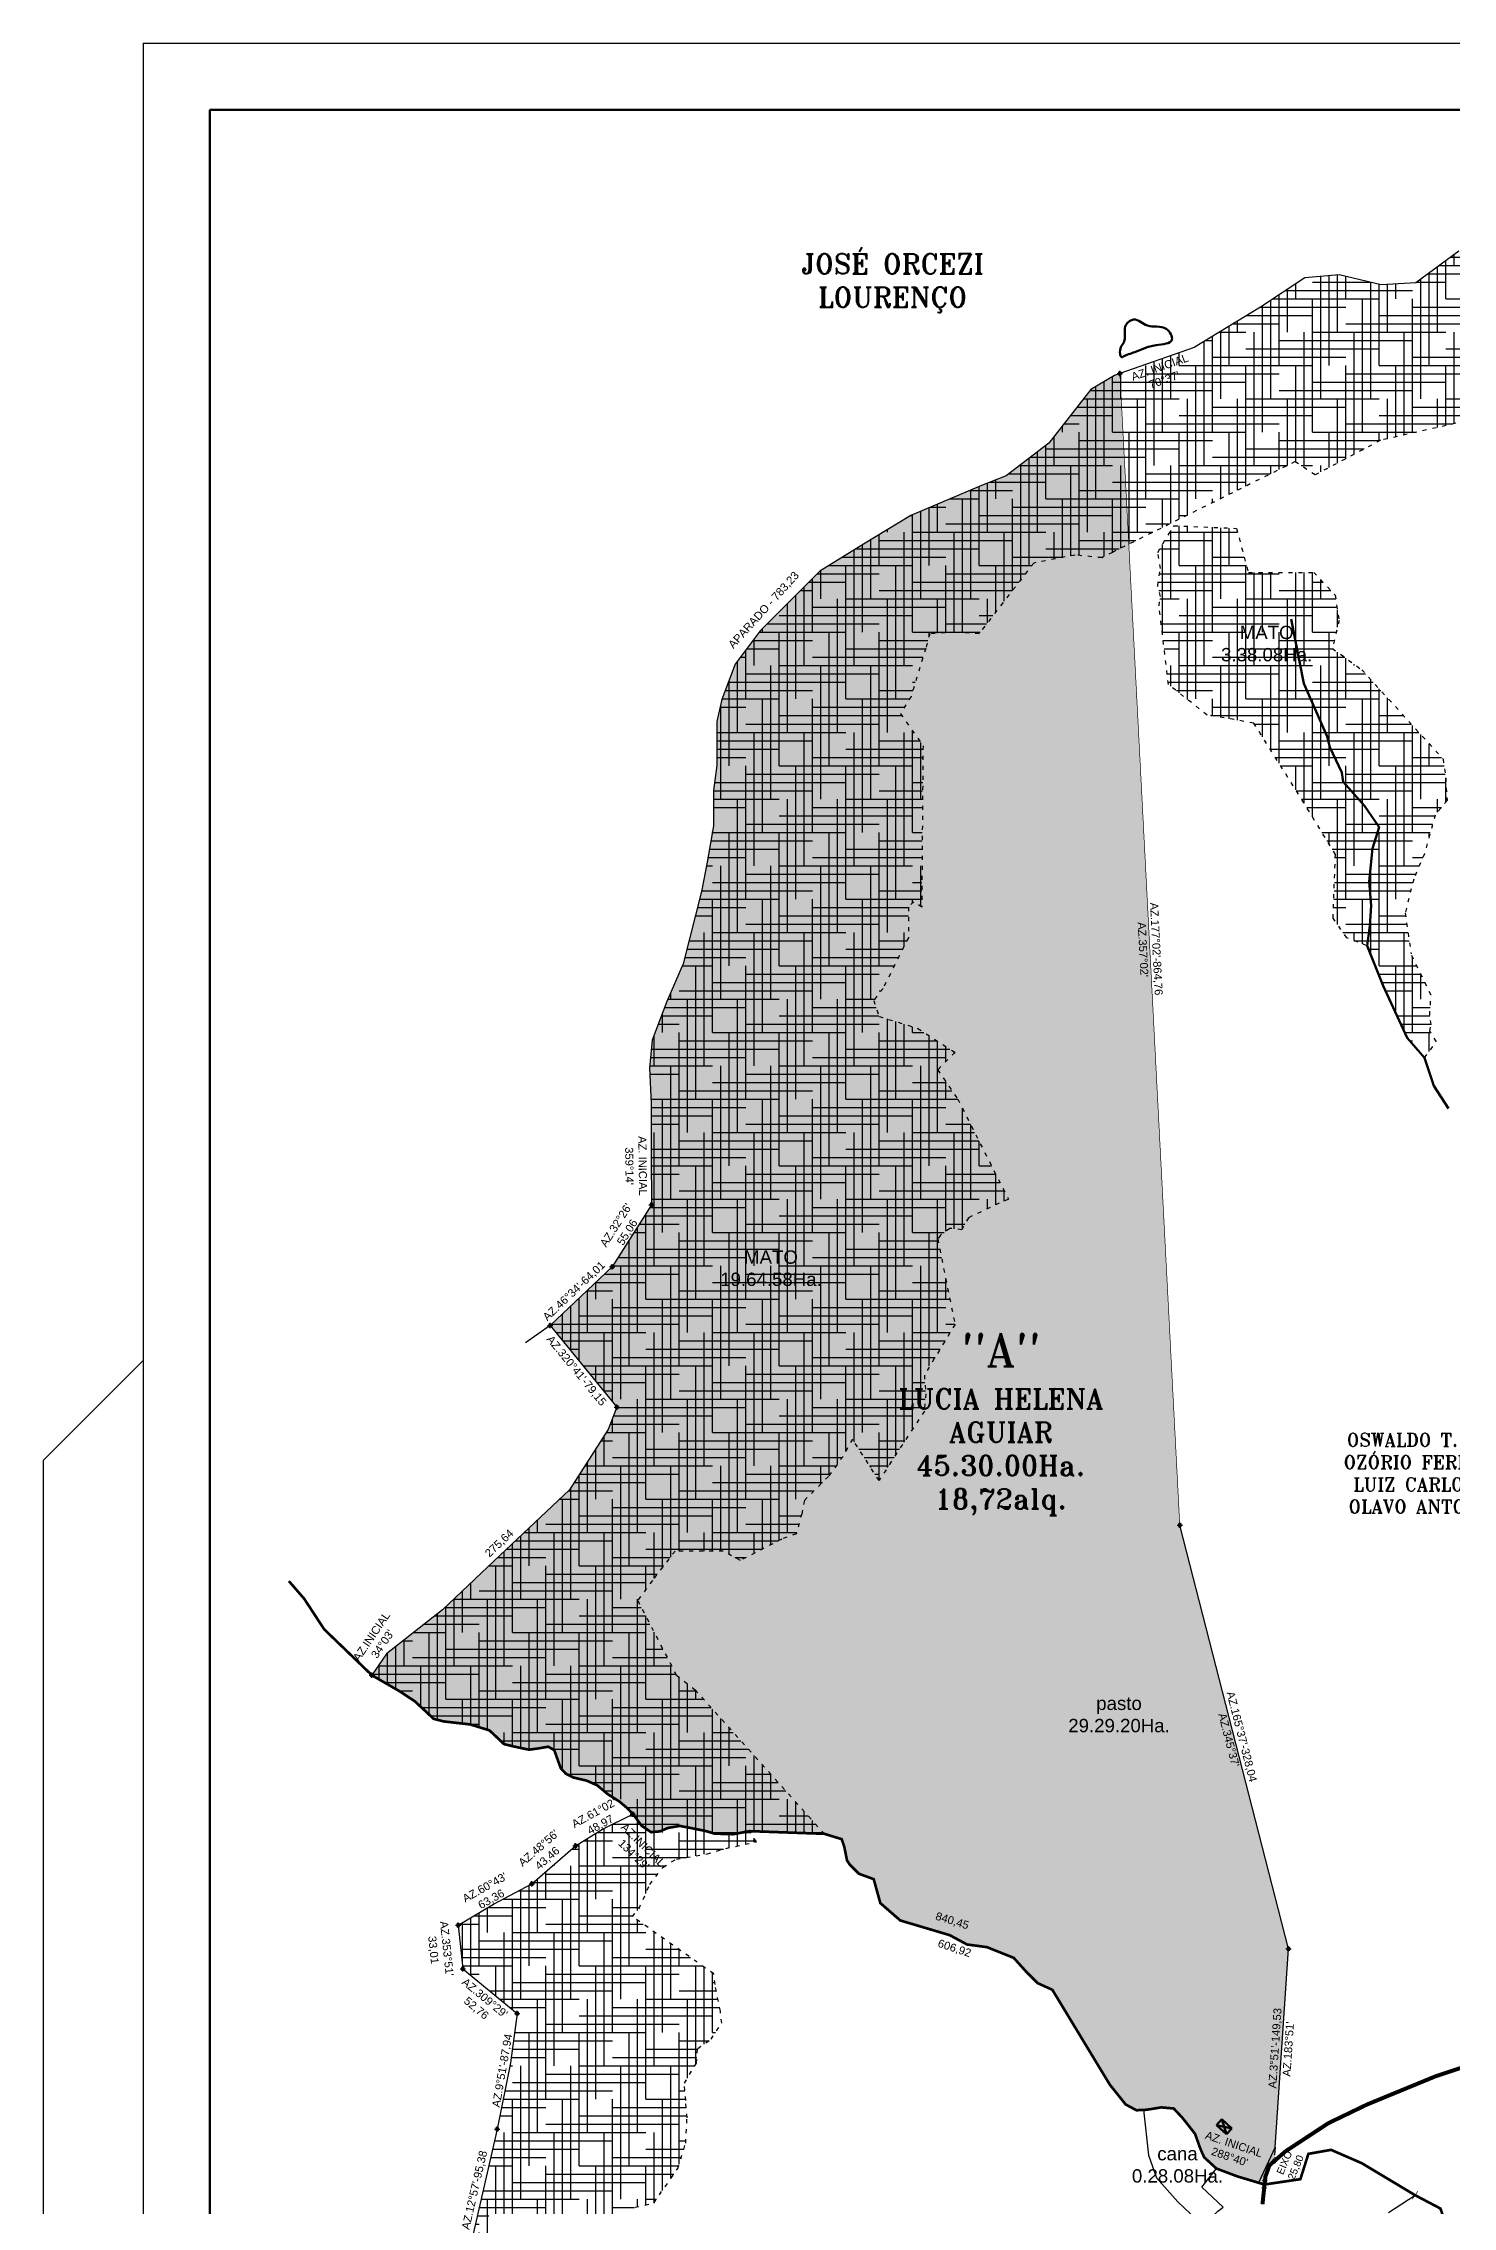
# Model space of a CAD drawing. Header units: metres. Extents: x 268648 to 272057, y 7696704 to 7699242.
# Drawn here: x 268648 to 269705, y 7697619 to 7699242 of the extents above; entities that cross this region are included whole.
import ezdxf

# ---------------------------------------------------------------- set-up
doc = ezdxf.new("R2010")
doc.units = ezdxf.units.M
doc.header["$MEASUREMENT"] = 0
doc.header["$PDMODE"] = 98
doc.header["$PDSIZE"] = 2
doc.linetypes.add('ACAD_ISO03W100', pattern=[30, 12, -18])
doc.linetypes.add('ACAD_ISO06W100', pattern=[36, 24, -3, 0, -3, 0, -3, 0, -3])
for name, color, linetype in [('divi', 7, 'Continuous'), ('ESTRDA', 41, 'Continuous'), ('mato', 3, 'Continuous'), ('PRENCHIMENTO', 254, 'Continuous')]:
    doc.layers.add(name, color=color, linetype=linetype)
doc.layers.add('pena 02', color=1, linetype='Continuous', lineweight=25)
doc.layers.add('pena 04', color=5, linetype='Continuous', lineweight=50)
doc.styles.get("Standard").update_dxf_attribs({"font": 'romant.shx'})
doc.styles.add('style1', font='ARIAL.TTF')
doc.linetypes.add('CERCA', pattern='A,12.7,-4,["X",Standard,S=2,R=0,X=-2,Y=-1],-4', length=20.7)
doc.linetypes.add('ZIGZAG', pattern='A,0.0001,-0.2,[131,ltypeshp.shx,S=0.2,R=0,X=-0.2,Y=0],-0.4,[131,ltypeshp.shx,S=0.2,R=180,X=0.2,Y=0],-0.2', length=0.8001)

msp = doc.modelspace()

# ---------------------------------------------------------------- hatches: boundary and pattern name
at = {"layer": 'mato', "linetype": 'Continuous', "ltscale": 0.25}
h = msp.add_hatch(dxfattribs=at)
h.set_pattern_fill('HOUND', color=256, scale=100, style=0)
h.paths.add_polyline_path([(270424.921, 7698639.611), (270427.446, 7698669.891), (270423.144, 7698690.618), (270392.087, 7698730.451), (270371.153, 7698743.089), (270353.956, 7698757.461), (270331.225, 7698785.218), (270316.071, 7698820.544), (270301.219, 7698835.807), (270275.66, 7698860.918), (270239.038, 7698893.721), (270203.541, 7698931.825), (270127.724, 7698983.545), (270057.004, 7699035.273), (270010.279, 7699061.768), (269988.657, 7699074.198), (269942.086, 7699095.833), (269905.285, 7699108.396), (269867.579, 7699110.974), (269834.2, 7699114.937), (269791.808, 7699121.067), (269749.122, 7699117.395), (269722.351, 7699102.142), (269709.723, 7699085.74), (269677.679, 7699062.059), (269651.632, 7699060.507), (269620.062, 7699068.077), (269594.376, 7699065.836), (269561.021, 7699043.776), (269511.334, 7699013.571), (269451.62, 7698992.567), (269433.902, 7698982.147), (269402.331, 7698941.774), (269370.243, 7698917.4), (269351.818, 7698910.232), (269298.778, 7698887.522), (269263.44, 7698866.076), (269230.585, 7698845.887), (269185.94, 7698801.05), (269167.217, 7698776.087), (269157.115, 7698749.591), (269157.065, 7698749.366), (269307.44, 7698647.261), (269308, 7698715), (269291, 7698739), (269299, 7698752), (269310, 7698788), (269313, 7698799), (269332, 7698800), (269350, 7698799), (269391, 7698852), (269422, 7698858), (269442, 7698856), (269450, 7698860), (269587, 7698928), (269602, 7698918), (269651, 7698944), (269788, 7698975), (269824, 7698976), (269833, 7698978), (269868, 7698964), (269935, 7698972), (269963, 7698932), (269980, 7698911), (270016, 7698887), (270053, 7698874), (270092, 7698843), (270130, 7698825), (270147, 7698797), (270161, 7698795), (270163, 7698796), (270168, 7698789), (270205, 7698730), (270198, 7698701), (270209, 7698692), (270461, 7698306), (270465, 7698296), (270495, 7698281), (270515.01, 7698254.78), (270620.309, 7698530.181), (270604.862, 7698542.932), (270580.011, 7698550.982), (270568.189, 7698554.026), (270554.808, 7698564.721), (270538.753, 7698572.741), (270520.689, 7698576.083), (270499.973, 7698582.784), (270475.196, 7698584.773), (270457.493, 7698590.637), (270435.024, 7698605.546)])
h.paths.add_polyline_path([(269994.415, 7698970.869), (270087.034, 7698970.869), (270087.034, 7698939.202), (269994.415, 7698939.202)], flags=24)
h = msp.add_hatch(dxfattribs=at)
h.set_pattern_fill('HOUND', color=256, scale=100, style=0)
h.paths.add_polyline_path([(269637, 7698772), (269615, 7698788), (269620, 7698809), (269617, 7698828), (269601, 7698845), (269552, 7698845), (269543, 7698878), (269496, 7698880), (269484, 7698860), (269486, 7698848), (269484, 7698835), (269486, 7698827), (269485, 7698820), (269492, 7698761), (269521.019, 7698737.995), (269556, 7698732), (269593.631, 7698672.198), (269617.273, 7698633.395), (269615.481, 7698585.69), (269625.716, 7698570.972), (269641, 7698565), (269653, 7698535), (269671, 7698496), (269684, 7698481), (269693, 7698493), (269688, 7698501), (269689, 7698506), (269688, 7698513), (269689, 7698528), (269674, 7698559), (269669.621, 7698589.531), (269676, 7698615), (269684, 7698634), (269692, 7698663), (269701, 7698674), (269700, 7698691), (269698, 7698705)])
h.paths.add_polyline_path([(269529.299, 7698807.562), (269602.116, 7698807.562), (269602.116, 7698775.5), (269529.299, 7698775.5)], flags=24)
h = msp.add_hatch(dxfattribs=at)
h.set_pattern_fill('HOUND', color=256, scale=100, style=0)
h.paths.add_polyline_path([(269334, 7698450), (269319, 7698472), (269332, 7698485), (269304, 7698503), (269275, 7698512), (269271, 7698524), (269278, 7698533), (269297, 7698571), (269297, 7698594), (269301, 7698598), (269307, 7698594), (269307.44, 7698647.261), (269157.065, 7698749.366), (269153.471, 7698733.023), (269153.326, 7698700.387), (269150.814, 7698681.5), (269150.8, 7698654.966), (269146.233, 7698627.65), (269141.961, 7698605.761), (269128.07, 7698551.509), (269115.904, 7698523.133), (269104.874, 7698494.17), (269102.812, 7698473.286), (269104.075, 7698446.791), (269104.075, 7698407.679), (269104.331, 7698370.716), (269074.794, 7698324.245), (269028.318, 7698280.234), (269078.472, 7698218.996), (269071.794, 7698202.109), (269042.805, 7698157.065), (268986.4, 7698103.778), (268947.66, 7698066.863), (268905.639, 7698034.033), (268894.725, 7698017.888), (268915.246, 7698006.01), (268926.814, 7697998.423), (268935.829, 7697990.06), (268940.98, 7697985.235), (268948.385, 7697983.305), (268956.755, 7697982.34), (268968.346, 7697981.053), (268982.834, 7697976.55), (268987.663, 7697972.047), (268993.78, 7697966.257), (269001.829, 7697964.327), (269012.454, 7697962.076), (269019.537, 7697963.041), (269026.942, 7697964.327), (269031.449, 7697961.754), (269033.381, 7697956.286), (269036.278, 7697948.244), (269040.142, 7697944.063), (269045.937, 7697941.168), (269055.596, 7697938.916), (269063.644, 7697935.378), (269071.693, 7697928.623), (269080.386, 7697923.155), (269086.825, 7697917.687), (269091.655, 7697912.219), (269097, 7697905), (269104.098, 7697900.199), (269110.757, 7697900.843), (269116.772, 7697903.418), (269125.58, 7697904.921), (269134.602, 7697903.204), (269145.129, 7697901.057), (269151.574, 7697899.126), (269165.537, 7697898.697), (269178, 7697901), (269234, 7697899), (269137, 7698007), (269123, 7698018), (269094, 7698074), (269105, 7698089), (269122, 7698111), (269158, 7698111), (269171, 7698104), (269202, 7698120), (269213, 7698124), (269217, 7698139), (269219, 7698149), (269237, 7698167), (269248, 7698182), (269255, 7698195), (269275, 7698164), (269309, 7698216), (269310, 7698229), (269309, 7698243), (269332, 7698281), (269319, 7698345), (269321, 7698348), (269328, 7698353), (269337, 7698352), (269342, 7698361), (269372, 7698375)])
h.paths.add_polyline_path([(269272.238, 7698244.766), (269460.453, 7698244.766), (269460.453, 7698167.266), (269272.238, 7698167.266)], flags=9)
h.paths.add_polyline_path([(269148.375, 7698338.933), (269239.566, 7698338.933), (269239.566, 7698307.266), (269148.375, 7698307.266)], flags=24)
h = msp.add_hatch(dxfattribs=at)
h.set_pattern_fill('HOUND', color=256, scale=100, style=0)
h.paths.add_polyline_path([(269104.048, 7697504.829), (269118.448, 7697530.653), (269116.409, 7697554.898), (269056, 7697570), (269059, 7697584), (269062, 7697599), (269066, 7697608), (269076, 7697612), (269084, 7697613), (269092, 7697619), (269106, 7697622), (269124, 7697648), (269130, 7697667), (269131, 7697686), (269130, 7697699), (269129, 7697712), (269138, 7697727), (269139, 7697738), (269149, 7697745), (269157, 7697757), (269156, 7697766), (269152, 7697786), (269151, 7697794), (269114, 7697820), (269090, 7697837), (269095, 7697843), (269103, 7697861), (269113, 7697874), (269123, 7697880), (269146, 7697884), (269160, 7697888), (269183, 7697893), (269178, 7697901), (269165.537, 7697898.697), (269151.574, 7697899.126), (269145.129, 7697901.057), (269134.602, 7697903.204), (269125.58, 7697904.921), (269116.772, 7697903.418), (269110.757, 7697900.843), (269104.098, 7697900.199), (269097, 7697905), (269091.655, 7697912.219), (269090.302, 7697913.751), (269067.572, 7697902.373), (269047.455, 7697890.034), (269014.69, 7697861.481), (268985.84, 7697846.338), (268959.43, 7697830.493), (268962.962, 7697797.675), (269003.684, 7697764.122), (268998.548, 7697727.222), (268988.631, 7697677.478), (268967.249, 7697584.528), (268877.835, 7697218.048), (268869.626, 7697142.728), (268894.14, 7697102.891), (268914.48, 7697068.956), (268964.5, 7696971.119), (268992.135, 7696946.172), (269198.019, 7696989.017), (269182, 7697084), (269152, 7697091), (269133, 7697106), (269112, 7697098), (269113, 7697106), (269119, 7697117), (269121, 7697123), (269120, 7697129), (269112, 7697141), (269108, 7697151), (269096, 7697171), (269092, 7697178), (269079, 7697191), (269101, 7697200), (269100, 7697207), (269096, 7697211), (269086, 7697214), (269073, 7697216), (269068, 7697217), (269056, 7697222), (269043, 7697225), (269031, 7697235), (269018, 7697222), (269009, 7697228), (268947.577, 7697215.544), (268996, 7697260), (269008, 7697271), (269006, 7697284), (269030, 7697307), (269043, 7697315), (269043, 7697321), (269034, 7697340), (269057, 7697345), (269064, 7697369), (269088, 7697367), (269098, 7697372), (269120, 7697398), (269120.295, 7697417.763), (269102.571, 7697435.84), (269096.662, 7697468.674)])
h.paths.add_polyline_path([(268973.214, 7697471.258), (269064.405, 7697471.258), (269064.405, 7697439.592), (268973.214, 7697439.592)], flags=24)
at = {"layer": 'PRENCHIMENTO', "linetype": 'Continuous', "ltscale": 0.25}
h = msp.add_hatch(color=256, dxfattribs=at)
h.dxf.hatch_style = 2
h.paths.add_polyline_path([(269319, 7698345), (269321, 7698348), (269328, 7698353), (269337, 7698352), (269342, 7698361), (269372, 7698375), (269334, 7698450), (269319, 7698472), (269332, 7698485), (269304, 7698503), (269275, 7698512), (269271, 7698524), (269278, 7698533), (269297, 7698571), (269297, 7698594), (269301, 7698598), (269307, 7698594), (269308, 7698715), (269291, 7698739), (269299, 7698752), (269310, 7698788), (269313, 7698799), (269332, 7698800), (269350, 7698799), (269391, 7698852), (269422, 7698858), (269442, 7698856), (269450, 7698860), (269462.314, 7698866.112), (269455.669, 7698993.991), (269451.62, 7698992.567), (269433.902, 7698982.147), (269402.331, 7698941.774), (269370.243, 7698917.4), (269351.818, 7698910.232), (269298.778, 7698887.522), (269263.44, 7698866.076), (269230.585, 7698845.887), (269185.94, 7698801.05), (269167.217, 7698776.087), (269157.115, 7698749.591), (269153.471, 7698733.023), (269153.326, 7698700.387), (269150.814, 7698681.5), (269150.8, 7698654.966), (269146.233, 7698627.65), (269141.961, 7698605.761), (269128.07, 7698551.509), (269115.904, 7698523.133), (269104.874, 7698494.17), (269102.812, 7698473.286), (269104.075, 7698446.791), (269104.075, 7698407.679), (269104.331, 7698370.716), (269074.794, 7698324.245), (269028.318, 7698280.234), (269078.472, 7698218.996), (269071.794, 7698202.109), (269042.805, 7698157.065), (268986.4, 7698103.778), (268947.66, 7698066.863), (268905.639, 7698034.033), (268894.725, 7698017.888), (268915.246, 7698006.01), (268926.814, 7697998.423), (268935.829, 7697990.06), (268940.98, 7697985.235), (268948.385, 7697983.305), (268956.755, 7697982.34), (268968.346, 7697981.053), (268982.834, 7697976.55), (268987.663, 7697972.047), (268993.78, 7697966.257), (269001.829, 7697964.327), (269012.454, 7697962.076), (269019.537, 7697963.041), (269026.942, 7697964.327), (269031.449, 7697961.754), (269033.381, 7697956.286), (269036.278, 7697948.244), (269040.142, 7697944.063), (269045.937, 7697941.168), (269055.596, 7697938.916), (269063.644, 7697935.378), (269071.693, 7697928.623), (269080.386, 7697923.155), (269086.825, 7697917.687), (269090.302, 7697913.751), (269091.655, 7697912.219), (269097, 7697905), (269104.098, 7697900.199), (269110.757, 7697900.843), (269116.772, 7697903.418), (269125.58, 7697904.921), (269134.602, 7697903.204), (269145.129, 7697901.057), (269151.574, 7697899.126), (269165.537, 7697898.697), (269178, 7697901), (269234, 7697899), (269137, 7698007), (269123, 7698018), (269094, 7698074), (269105, 7698089), (269122, 7698111), (269158, 7698111), (269171, 7698104), (269202, 7698120), (269213, 7698124), (269217, 7698139), (269219, 7698149), (269237, 7698167), (269248, 7698182), (269255, 7698195), (269275, 7698164), (269309, 7698216), (269310, 7698229), (269309, 7698243), (269332, 7698281)])
h.paths.add_polyline_path([(269332, 7698485), (269319, 7698472), (269334, 7698450), (269372, 7698375), (269342, 7698361), (269337, 7698352), (269328, 7698353), (269321, 7698348), (269319, 7698345), (269332, 7698281), (269309, 7698243), (269310, 7698229), (269309, 7698216), (269275, 7698164), (269255, 7698195), (269248, 7698182), (269237, 7698167), (269219, 7698149), (269217, 7698139), (269213, 7698124), (269202, 7698120), (269171, 7698104), (269158, 7698111), (269122, 7698111), (269105, 7698089), (269094, 7698074), (269123, 7698018), (269137, 7698007), (269234, 7697899), (269247, 7697895), (269249, 7697889), (269251, 7697879), (269253, 7697876), (269260, 7697869), (269271, 7697865), (269276, 7697847), (269291, 7697834), (269328, 7697823), (269341, 7697816), (269356, 7697814), (269376, 7697806), (269385, 7697796), (269394, 7697787), (269405, 7697782), (269448, 7697711), (269460, 7697696), (269468.019, 7697691.684), (269475.589, 7697692.044), (269486.764, 7697693.845), (269496, 7697693), (269502.624, 7697685.922), (269512, 7697674), (269515.962, 7697662.873), (269518.845, 7697656.39), (269528, 7697648), (269544, 7697642), (269559.594, 7697637.322), (269572, 7697664), (269581.991, 7697812.623), (269500.546, 7698130.396), (269462.314, 7698866.112), (269450, 7698860), (269442, 7698856), (269422, 7698858), (269391, 7698852), (269350, 7698799), (269332, 7698800), (269313, 7698799), (269310, 7698788), (269299, 7698752), (269291, 7698739), (269308, 7698715), (269307, 7698594), (269301, 7698598), (269297, 7698594), (269297, 7698571), (269278, 7698533), (269271, 7698524), (269275, 7698512), (269304, 7698503)])
h.paths.add_polyline_path([(269274.024, 7698294.647), (269458.667, 7698294.647), (269458.667, 7698117.386), (269274.024, 7698117.386)], flags=25)
h.paths.add_polyline_path([(269153.159, 7698339.127), (269234.782, 7698339.127), (269234.782, 7698307.072), (269153.159, 7698307.072)], flags=25)
h.paths.add_polyline_path([(269520.405, 7697678.094), (269564.935, 7697663.043), (269558.778, 7697644.827), (269514.248, 7697659.877)], flags=24)
h.paths.add_polyline_path([(269317.921, 7697842.38), (269344.646, 7697834.157), (269341.643, 7697824.397), (269314.918, 7697832.62)], flags=24)
h.paths.add_polyline_path([(269542.521, 7698008.053), (269560.483, 7697937.97), (269541.927, 7697933.214), (269523.965, 7698003.297)], flags=25)
h.paths.add_polyline_path([(269565.27, 7697707.09), (269569.499, 7697769.998), (269588.611, 7697768.713), (269584.382, 7697705.806)], flags=9)
h.paths.add_polyline_path([(269485.69, 7698598.998), (269489.446, 7698526.727), (269470.316, 7698525.733), (269466.56, 7698598.003)], flags=25)
h.paths.add_polyline_path([(269414.607, 7698004.374), (269495.371, 7698004.374), (269495.371, 7697972.496), (269414.607, 7697972.496)], flags=24)
msp.add_hatch(color=256, dxfattribs=at).paths.add_polyline_path([(269572, 7697664), (269559.594, 7697637.322), (269564, 7697636), (269564.154, 7697636.023), (269564.795, 7697641.963), (269567.836, 7697650.44), (269571.29, 7697653.438)])

# ---------------------------------------------------------------- linework, layer by layer
at = {"layer": 'divi', "linetype": 'Continuous'}
for p, q in [((268723.231, 7699241.762), (268723.231, 7696704.047)), ((268723.231, 7699241.762), (272056.558, 7699241.762)), ((268723.231, 7698254.047), (268648.231, 7698179.047)), ((268648.231, 7698179.047), (268648.231, 7696779.047))]:
    msp.add_line(p, q, dxfattribs=at)
at = {"layer": 'divi', "linetype": 'CERCA'}
msp.add_line((269572, 7697664), (269559.594, 7697637.322), dxfattribs=at)
at = {"layer": 'divi', "linetype": 'Continuous', "ltscale": 0.25}
msp.add_line((269657, 7697615), (269677, 7697628), dxfattribs=at)
at = {"layer": 'divi', "linetype": 'ZIGZAG', "ltscale": 5}
for points in [[(269709.723, 7699085.74), (269677.679, 7699062.059), (269651.632, 7699060.507), (269620.062, 7699068.077), (269594.376, 7699065.836), (269561.021, 7699043.776), (269511.334, 7699013.571), (269455.669, 7698993.991)], [(269455.669, 7698993.991), (269451.62, 7698992.567), (269433.902, 7698982.147), (269402.331, 7698941.774), (269370.243, 7698917.4), (269351.818, 7698910.232), (269298.778, 7698887.522), (269263.44, 7698866.076), (269230.585, 7698845.887), (269185.94, 7698801.05), (269167.217, 7698776.087), (269157.115, 7698749.591), (269153.471, 7698733.023), (269153.326, 7698700.387), (269150.814, 7698681.5), (269150.8, 7698654.966), (269146.233, 7698627.65), (269141.961, 7698605.761), (269128.07, 7698551.509), (269115.904, 7698523.133), (269104.874, 7698494.17), (269102.812, 7698473.286), (269104.075, 7698446.791), (269104.075, 7698407.679), (269104.331, 7698370.716)]]:
    msp.add_lwpolyline(points, dxfattribs=at)
at = {"layer": 'divi', "linetype": 'CERCA', "ltscale": 0.5}
msp.add_lwpolyline([(269473.427, 7697691.941), (269477, 7697658), (269483, 7697641), (269499, 7697623), (269518, 7697605), (269529, 7697616), (269533, 7697619), (269517, 7697634), (269528, 7697648)], dxfattribs=at)
at = {"layer": 'divi', "linetype": 'Continuous', "ltscale": 0.25}
for p in [(269455.669, 7698993.991), (269104.331, 7698370.716), (269074.794, 7698324.245), (269028.318, 7698280.234), (269078.472, 7698218.996), (269500.546, 7698130.396), (268894.725, 7698017.888), (269090.302, 7697913.751), (269047.455, 7697890.034), (269014.69, 7697861.481), (268959.43, 7697830.493), (269581.991, 7697812.623), (268962.962, 7697797.675), (269003.684, 7697764.122), (268988.631, 7697677.478), (269571.29, 7697653.438), (269564, 7697636)]:
    msp.add_point(p, dxfattribs=at)
at = {"layer": 'ESTRDA', "linetype": 'Continuous', "ltscale": 0.25, "const_width": 3}
for points in [[(269580, 7697661), (269612, 7697682), (269641, 7697696), (269692, 7697717), (269710, 7697723), (269753, 7697730), (269778, 7697731), (269812, 7697728), (269868, 7697717), (269905, 7697720)], [(269571.29, 7697653.438), (269567.836, 7697650.44), (269564.795, 7697641.963), (269564.15, 7697635.984)], [(269580, 7697661), (269571.29, 7697653.438)], [(269564.15, 7697635.984), (269562.553, 7697621.172), (269562.553, 7697621.172)]]:
    msp.add_lwpolyline(points, dxfattribs=at)
at = {"layer": 'mato', "linetype": 'ACAD_ISO03W100', "ltscale": 0.25}
for points in [[(269833, 7698978), (269824, 7698976), (269788, 7698975), (269651, 7698944), (269602, 7698918), (269587, 7698928), (269450, 7698860), (269442, 7698856), (269422, 7698858), (269391, 7698852), (269350, 7698799), (269332, 7698800)], [(269492, 7698761), (269492, 7698761), (269485, 7698820), (269486, 7698827), (269484, 7698835), (269486, 7698848), (269484, 7698860), (269496, 7698880), (269543, 7698878), (269552, 7698845), (269601, 7698845), (269617, 7698828), (269620, 7698809), (269615, 7698788), (269637, 7698772), (269698, 7698705), (269700, 7698691), (269701, 7698674), (269692, 7698663), (269684, 7698634), (269676, 7698615)], [(269332, 7698800), (269313, 7698799), (269310, 7698788), (269299, 7698752), (269291, 7698739), (269308, 7698715)], [(269641, 7698565), (269625.716, 7698570.972), (269615.481, 7698585.69), (269617.273, 7698633.395), (269593.631, 7698672.198), (269556, 7698732), (269521.019, 7698737.995), (269492, 7698761)], [(269308, 7698715), (269307, 7698594), (269301, 7698598), (269297, 7698594), (269297, 7698571), (269278, 7698533)], [(269676, 7698615), (269669.621, 7698589.531), (269674, 7698559)], [(269684, 7698481), (269693, 7698493), (269688, 7698501), (269689, 7698506), (269688, 7698513), (269689, 7698528), (269674, 7698559)], [(269278, 7698533), (269271, 7698524), (269275, 7698512), (269304, 7698503), (269332, 7698485), (269319, 7698472), (269334, 7698450), (269372, 7698375), (269342, 7698361), (269337, 7698352), (269328, 7698353), (269321, 7698348), (269319, 7698345), (269332, 7698281), (269309, 7698243)], [(269309, 7698243), (269310, 7698229), (269309, 7698216), (269275, 7698164), (269255, 7698195), (269248, 7698182), (269237, 7698167), (269219, 7698149), (269217, 7698139), (269213, 7698124), (269202, 7698120), (269171, 7698104), (269158, 7698111), (269122, 7698111), (269105, 7698089), (269094, 7698074), (269123, 7698018), (269137, 7698007), (269234, 7697899)], [(269157, 7697757), (269156, 7697766), (269152, 7697786), (269151, 7697794), (269114, 7697820), (269090, 7697837), (269095, 7697843), (269103, 7697861), (269113, 7697874), (269123, 7697880), (269146, 7697884), (269160, 7697888), (269183, 7697893), (269178, 7697901)], [(269092, 7697619), (269106, 7697622), (269124, 7697648), (269130, 7697667), (269131, 7697686), (269130, 7697699), (269129, 7697712), (269138, 7697727), (269139, 7697738), (269149, 7697745), (269157, 7697757)]]:
    msp.add_lwpolyline(points, dxfattribs=at)
at = {"layer": 'pena 02', "linetype": 'CERCA', "ltscale": 0.5}
for p, q in [((269104.331, 7698370.716), (269074.794, 7698324.245)), ((269074.794, 7698324.245), (269028.318, 7698280.234)), ((269028.318, 7698280.234), (269078.472, 7698218.996))]:
    msp.add_line(p, q, dxfattribs=at)
at = {"layer": 'pena 02', "linetype": 'CERCA', "ltscale": 0.25}
msp.add_line((269028.318, 7698280.234), (269009.932, 7698267.314), dxfattribs=at)
at = {"layer": 'pena 02', "linetype": 'CERCA'}
for p, q in [((269581.991, 7697812.623), (269500.546, 7698130.396)), ((268959.43, 7697830.493), (268962.962, 7697797.675)), ((269572, 7697664), (269581.991, 7697812.623)), ((268962.962, 7697797.675), (269003.684, 7697764.122)), ((269003.684, 7697764.122), (268998.548, 7697727.222)), ((268998.548, 7697727.222), (268988.631, 7697677.478)), ((268988.631, 7697677.478), (268967.249, 7697584.528))]:
    msp.add_line(p, q, dxfattribs=at)
at = {"layer": 'pena 02', "linetype": 'ACAD_ISO06W100', "ltscale": 0.25}
msp.add_line((269572, 7697664), (269571.29, 7697653.438), dxfattribs=at)
at = {"layer": 'pena 02', "linetype": 'ACAD_ISO06W100', "ltscale": 0.75, "const_width": 0.5}
msp.add_lwpolyline([(269500.546, 7698130.396), (269455.669, 7698993.991)], dxfattribs=at)
at = {"layer": 'pena 02', "linetype": 'CERCA', "ltscale": 0.5}
msp.add_lwpolyline([(269078.472, 7698218.996), (269071.794, 7698202.109), (269042.805, 7698157.065), (268986.4, 7698103.778), (268947.66, 7698066.863), (268905.639, 7698034.033), (268894.725, 7698017.888)], dxfattribs=at)
at = {"layer": 'pena 02', "linetype": 'CERCA'}
msp.add_lwpolyline([(268959.43, 7697830.493), (268985.84, 7697846.338), (269014.69, 7697861.481), (269047.455, 7697890.034), (269067.572, 7697902.373), (269090.302, 7697913.751)], dxfattribs=at)
at = {"layer": 'pena 02', "linetype": 'ACAD_ISO03W100', "ltscale": 0.15, "const_width": 0.5}
msp.add_lwpolyline([(269571.29, 7697653.438), (269567.836, 7697650.44), (269564.795, 7697641.963), (269564.15, 7697635.984)], dxfattribs=at)
at = {"layer": 'pena 02', "linetype": 'Continuous', "ltscale": 0.25, "const_width": 0.5}
for points in [[(269561.821, 7697633.335), (269562.95, 7697634.052), (269563.36, 7697638.357), (269562.334, 7697639.177)], [(269565.873, 7697633.134), (269564.9, 7697634.052), (269565.31, 7697638.357), (269566.472, 7697638.968)], [(269674.858, 7697624.96), (269679.142, 7697631.04)]]:
    msp.add_lwpolyline(points, dxfattribs=at)
at = {"layer": 'pena 04', "linetype": 'Continuous'}
for q in [(272006.558, 7699191.762), (268773.231, 7696754.047)]:
    msp.add_line((268773.231, 7699191.762), q, dxfattribs=at)
at = {"layer": 'pena 04', "linetype": 'Continuous', "ltscale": 0.25}
for p, q in [((269532, 7697685), (269528.013, 7697680.57)), ((269532, 7697685), (269539.69, 7697678.079)), ((269535.703, 7697673.649), (269532, 7697685)), ((269528.013, 7697680.57), (269535.703, 7697673.649)), ((269528.013, 7697680.57), (269539.69, 7697678.079)), ((269535.703, 7697673.649), (269539.69, 7697678.079))]:
    msp.add_line(p, q, dxfattribs=at)
at = {"layer": 'pena 04', "color": 4, "linetype": 'Continuous', "ltscale": 0.25}
msp.add_lwpolyline([(269702, 7698443), (269691, 7698460), (269684, 7698481), (269671, 7698496), (269653, 7698535), (269641, 7698565), (269643, 7698580), (269644, 7698595), (269642.602, 7698613.15), (269645, 7698638), (269650, 7698654), (269639, 7698670), (269623, 7698688), (269622, 7698695), (269613, 7698714), (269611, 7698722), (269593.631, 7698761.614), (269584, 7698810)], dxfattribs=at)
at = {"layer": 'pena 04', "color": 4, "linetype": 'Continuous', "ltscale": 0.25, "const_width": 2}
for points in [[(268894.725, 7698017.888), (268858.918, 7698052.34), (268843.897, 7698075.291), (268832.411, 7698088.532)], [(269564, 7697636), (269591, 7697640), (269597, 7697659), (269614, 7697662), (269637, 7697652), (269677, 7697628)], [(269677, 7697628), (269696, 7697618), (269705, 7697593), (269717, 7697587), (269730, 7697571), (269747, 7697581), (269762, 7697586), (269777, 7697568), (269803, 7697559)]]:
    msp.add_lwpolyline(points, dxfattribs=at)
at = {"layer": 'pena 04', "color": 4, "linetype": 'Continuous', "ltscale": 0.25}
for points in [[(268894.725, 7698017.888, 2, 2, 0), (268915.246, 7698006.01, 2, 2, 0), (268926.814, 7697998.423, 2, 2, 0), (268935.829, 7697990.06, 2, 2, 0), (268940.98, 7697985.235, 2, 2, 0), (268948.385, 7697983.305, 2, 2, 0), (268956.755, 7697982.34, 2, 2, 0), (268968.346, 7697981.053, 2, 2, 0), (268982.834, 7697976.55, 2, 2, 0), (268987.663, 7697972.047, 2, 2, 0), (268993.78, 7697966.257, 2, 2, 0), (269001.829, 7697964.327, 2, 2, 0), (269012.454, 7697962.076, 2, 2, 0), (269019.537, 7697963.041, 2, 2, 0), (269026.942, 7697964.327, 2, 2, 0), (269031.449, 7697961.754, 2, 2, 0), (269033.381, 7697956.286, 2, 2, 0), (269036.278, 7697948.244, 2, 2, 0), (269040.142, 7697944.063, 2, 2, 0), (269045.937, 7697941.168, 2, 2, 0), (269055.596, 7697938.916, 2, 2, 0), (269063.644, 7697935.378, 2, 2, 0), (269071.693, 7697928.623, 2, 2, 0), (269080.386, 7697923.155, 2, 2, 0), (269086.825, 7697917.687, 2, 2, 0), (269090.302, 7697913.751, 2, 2, 0)], [(269090.302, 7697913.751, 2, 2, 0), (269091.655, 7697912.219, 2, 2, 0), (269097, 7697905, 2, 2, 0), (269104.098, 7697900.199, 2, 2, 0), (269110.757, 7697900.843, 2, 2, 0), (269116.772, 7697903.418, 2, 2, 0), (269125.58, 7697904.921, 2, 2, 0), (269134.602, 7697903.204, 2, 2, 0), (269145.129, 7697901.057, 2, 2, 0), (269151.574, 7697899.126, 2, 2, 0), (269165.537, 7697898.697, 2, 2, 0), (269178, 7697901, 2, 2, 0), (269234, 7697899, 2, 2, 0), (269247, 7697895, 2, 2, 0), (269249, 7697889, 2, 2, 0), (269251, 7697879, 2, 2, 0), (269253, 7697876, 2, 2, 0), (269260, 7697869, 2, 2, 0), (269271, 7697865, 2, 2, 0), (269276, 7697847, 2, 2, 0), (269291, 7697834, 2, 2, 0), (269328, 7697823, 2, 2, 0), (269341, 7697816, 2, 2, 0), (269356, 7697814, 2, 2, 0), (269376, 7697806, 2, 2, 0), (269385, 7697796, 2, 2, 0), (269394, 7697787, 2, 2, 0), (269405, 7697782, 2, 2, 0), (269448, 7697711, 2, 2, 0), (269460, 7697696, 2, 2, 0), (269468.019, 7697691.684, 2, 2, 0), (269475.589, 7697692.044, 2, 2, 0), (269486.764, 7697693.845, 2, 2, 0), (269496, 7697693, 2, 2, 0), (269502.624, 7697685.922, 2, 2, 0), (269512, 7697674, 2, 2, 0), (269515.962, 7697662.873, 2, 2, 0), (269518.845, 7697656.39, 2, 2, 0), (269528, 7697648, 2, 2, 0), (269544, 7697642, 2, 2, 0), (269564, 7697636, 0, 0, 0)]]:
    msp.add_lwpolyline(points, format="xyseb", dxfattribs=at)
at = {"layer": 'pena 04', "color": 4, "linetype": 'Continuous', "ltscale": 0.25, "start_tangent": (0.87611351, 0.48210488), "end_tangent": (0.87611351, 0.48210488)}
msp.add_spline([(269457.562, 7699006.434), (269466.776, 7699010.225), (269482.765, 7699015.369), (269494.689, 7699019.43), (269490.353, 7699027.553), (269476.261, 7699029.99), (269465.963, 7699034.592), (269460.272, 7699030.802), (269458.917, 7699018.347), (269455.665, 7699010.225), (269457.562, 7699006.434)], degree=3, dxfattribs=at)

# ---------------------------------------------------------------- texts
at = {"layer": 'divi', "color": 6, "linetype": 'Continuous', "ltscale": 0.25, "char_height": 6, "attachment_point": 5, "style": 'style1'}
for s, insert, rotation in [("{\\fArial|b0|i0|c0|p34;AZ. INICIAL\\P70°37'}", (269487.242, 7698994.076), 19.378889), ("AZ. INICIAL\\P359°14'", (269092.757, 7698399.821), 270.761111), ("AZ.INICIAL\\P34°03'", (268898.546, 7698044.195), 55.940833), ("AZ.INICIAL\\P134°29'", (269094.631, 7697887.072), 315.512222), ("AZ. INICIAL\\P288°40'", (269539.591, 7697661.46), 341.325556)]:
    msp.add_mtext(s, dxfattribs=dict(at, insert=insert, rotation=rotation))
at = {"layer": 'divi', "linetype": 'Continuous', "ltscale": 0.25, "char_height": 6, "attachment_point": 5, "style": 'style1'}
for s, insert, rotation in [('APARADO - 783,23', (269188.802, 7698816.511), 47.851389), ("AZ.177°02'-864,76\\PAZ.357°02'", (269478.003, 7698562.365), 272.974722), ("AZ.32°26'\\P55,06", (269082.343, 7698352.574), 57.560278), ("AZ.46°34'-64,01", (269046.515, 7698305.745), 43.44), ("AZ.320°41'-79,15", (269047.791, 7698246.079), 309.3175), ('275,64', (268990.508, 7698116.596), 43.458889), ("AZ.165°37'-328,04\\PAZ.345°37'", (269542.224, 7697970.634), 284.375556), ("AZ.61°02'\\P48,97", (269063.856, 7697909.811), 28.965), ("AZ.48°56'\\P43,46", (269023.244, 7697884.168), 41.071389), ("AZ.60°43'\\P63,36", (268981.931, 7697853.999), 29.281944), ("AZ.353°51'\\P33,01", (268945.373, 7697812.381), 276.142778), ('840,45', (269329.782, 7697833.389), 342.897222), ('606,92', (269331.48, 7697812.779), 341.7675), ("AZ.309°29'\\P52,76", (268975.896, 7697771.727), 320.512778), ("AZ.3°51'-149,53\\PAZ.183°51'", (269576.941, 7697737.902), 86.153889), ("AZ.9°51'-87,94", (268992.902, 7697721.366), 80.143889), ("AZ.12°57'-95,38", (268972.069, 7697631.744), 77.045278)]:
    msp.add_mtext(s, dxfattribs=dict(at, insert=insert, rotation=rotation))
at = {"layer": 'divi', "linetype": 'Continuous', "ltscale": 0.25, "char_height": 10, "attachment_point": 5, "style": 'style1'}
for s, insert in [('MATO\\P3.38.08Ha.', (269565.708, 7698791.531)), ('MATO\\P19.64.58Ha.', (269193.971, 7698323.1)), ('pasto\\P29.29.20Ha.', (269454.989, 7697988.435)), ('cana\\P0.28.08Ha.', (269498.826, 7697650.719))]:
    msp.add_mtext(s, dxfattribs=dict(at, insert=insert))
at = {"layer": 'divi', "color": 1, "linetype": 'Continuous', "ltscale": 0.25, "char_height": 25, "attachment_point": 5}
for s, insert in [('{\\C5;"B"\\P\\H0.6x;\\C1;COMUM\\P197.32.26Ha.\\P81,53alq.\\P\\H0.6667x;\\C5;OSWALDO T. DE CARVALHO     : 12.30.00Ha.\\POZÓRIO FERREIRA DE AGUIAR : 105.43.12Ha.\\PLUIZ CARLOS AGUIAR         : 53.54.01Ha.\\POLAVO ANTONIO AGUIAR       : 26.16.13Ha.}', (269784.547, 7698227.747)), ('{\\C5;"A"\\P\\H0.6x;\\C1;LUCIA HELENA\\PAGUIAR\\P45.30.00Ha.\\P18,72alq.}', (269366.346, 7698206.016))]:
    msp.add_mtext(s, dxfattribs=dict(at, insert=insert))
at = {"layer": 'pena 02', "linetype": 'Continuous', "ltscale": 0.25, "insert": (269285.198, 7699061.758), "char_height": 15, "attachment_point": 5}
msp.add_mtext('JOSÉ ORCEZI\\PLOURENÇO', dxfattribs=at)
at = {"layer": 'pena 02', "linetype": 'Continuous', "ltscale": 0.25, "insert": (269583.68, 7697650.417), "char_height": 5.5, "attachment_point": 5, "rotation": 67.312778, "style": 'style1'}
msp.add_mtext('EIXO\\P25,80', dxfattribs=at)

doc.saveas('drawing.dxf')
